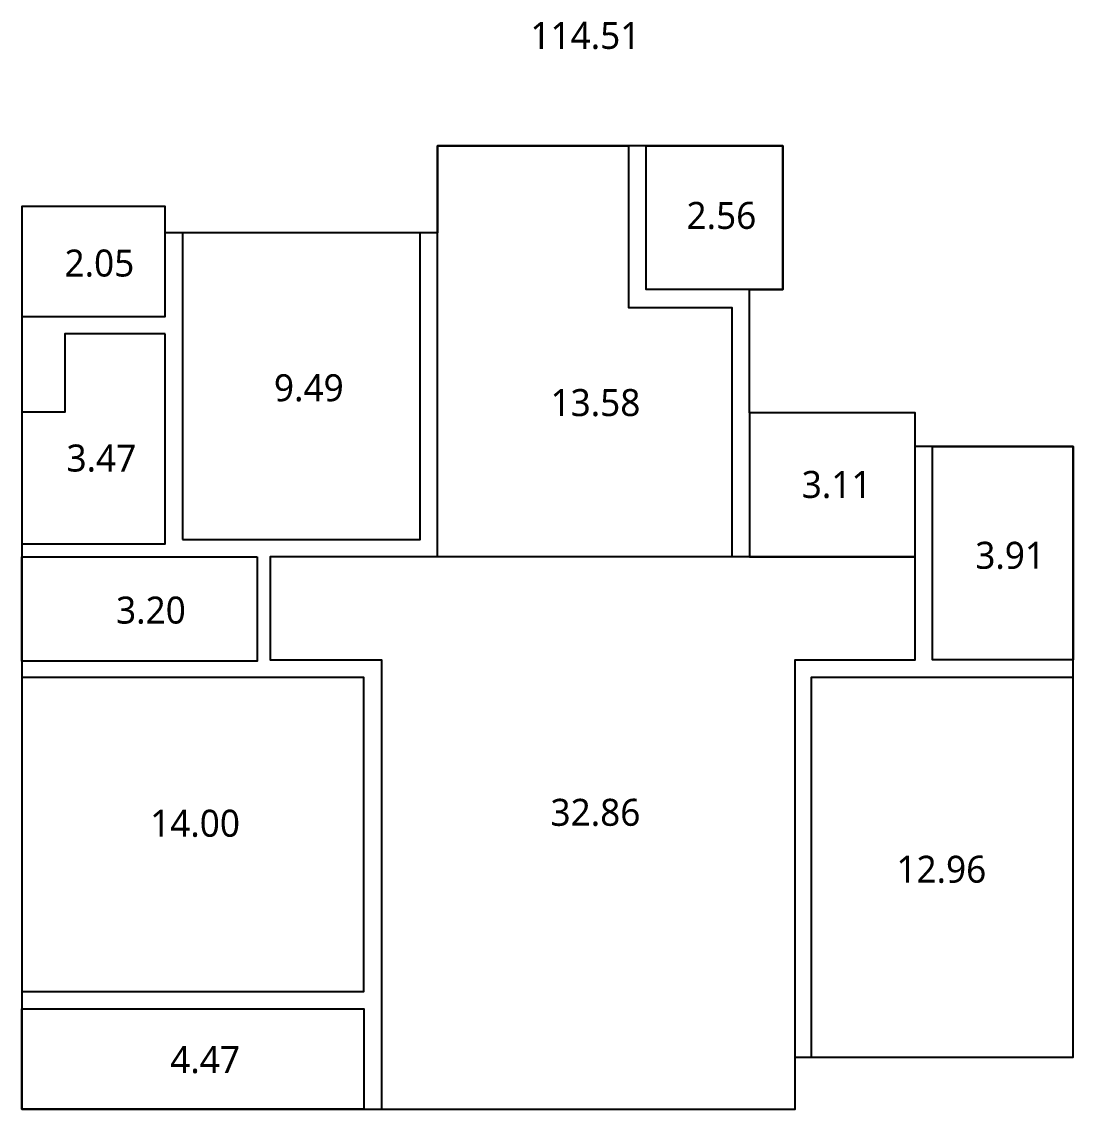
# Model space of a CAD drawing. Header units: millimetres. Extents: x 217202 to 745838, y -6815 to 171372.
# Drawn here: x 240492 to 252492, y 61000 to 73411 of the extents above; entities that cross this region are included whole.
import ezdxf
from ezdxf.enums import TextEntityAlignment as Align

# ---------------------------------------------------------------- set-up
doc = ezdxf.new("R2010")
doc.units = ezdxf.units.MM
doc.styles.add('HY울릉도L', font='NanumBarunGothic.ttf')

msp = doc.modelspace()

# ---------------------------------------------------------------- linework, layer by layer
for points in [[(249176.6, 71993.6), (245236.6, 71993.6), (245236.6, 71003.6), (242126.6, 71003.6), (242126.6, 71303.6), (240491.6, 71303.6), (240491.6, 60999.6), (249316.6, 60999.6), (249316.6, 61593.6), (252491.6, 61593.6), (252491.6, 68563.6), (250686.6, 68563.6), (250686.6, 68948.6), (248796.6, 68948.6), (248796.6, 70353.6), (249176.6, 70353.6), (249176.6, 71993.6)], [(242126.6, 69848.6), (240984.6, 69848.6), (240984.6, 68953.6), (240491.6, 68953.6), (240491.6, 67453.6), (242126.6, 67453.6), (242126.6, 69848.6)], [(243176.6, 67303.6), (243176.6, 66113.6), (240491.6, 66113.6), (240491.6, 67303.6), (243176.6, 67303.6)]]:
    msp.add_lwpolyline(points)
for points in [[(245236.6, 67303.6), (245236.6, 71993.6), (247416.6, 71993.6), (247416.6, 70148.6), (248596.6, 70148.6), (248596.6, 67303.6)], [(247616.6, 71993.6), (249176.6, 71993.6), (249176.6, 70353.6), (247616.6, 70353.6)], [(240491.6, 70048.6), (242126.6, 70048.6), (242126.6, 71303.6), (240491.6, 71303.6)], [(242326.6, 67503.6), (245036.6, 67503.6), (245036.6, 71003.6), (242326.6, 71003.6)], [(248796.6, 67303.6), (250686.6, 67303.6), (250686.6, 68948.6), (248796.6, 68948.6)], [(250886.6, 68563.6), (252491.6, 68563.6), (252491.6, 66128.6), (250886.6, 66128.6)], [(250686.6, 67303.6), (243326.6, 67303.6), (243326.6, 66128.6), (244596.6, 66128.6), (244596.6, 60999.6), (249316.6, 60999.6), (249316.6, 66128.6), (250686.6, 66128.6)], [(240491.6, 62344.6), (244396.6, 62344.6), (244396.6, 65928.6), (240491.6, 65928.6)], [(249501.6, 61593.6), (252491.6, 61593.6), (252491.6, 65928.6), (249501.6, 65928.6)], [(244396.6, 60999.6), (240491.6, 60999.6), (240491.6, 62144.6), (244396.6, 62144.6)]]:
    msp.add_lwpolyline(points, close=True)

# ---------------------------------------------------------------- texts
at = {"style": 'HY울릉도L'}
for s, p in [('114.51', (247551.6, 73101.2)), ('2.56', (248874.5, 71046.7)), ('2.05', (241776.1, 70503.2)), ('9.49', (244165.9, 69080)), ('13.58', (247551.6, 68910.9)), ('3.47', (241798.6, 68277.9)), ('3.11', (250189.3, 67976.5)), ('3.91', (252169.7, 67168)), ('3.20', (242364.1, 66542.4)), ('32.86', (247551.6, 64234.3)), ('14.00', (242982.2, 64109.9)), ('12.96', (251499, 63585.1)), ('4.47', (242982.2, 61412.8))]:
    msp.add_text(s, height=308.16, dxfattribs=at).set_placement(p, align=Align.RIGHT)

doc.saveas('drawing.dxf')
